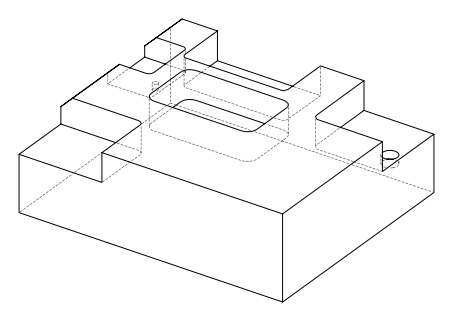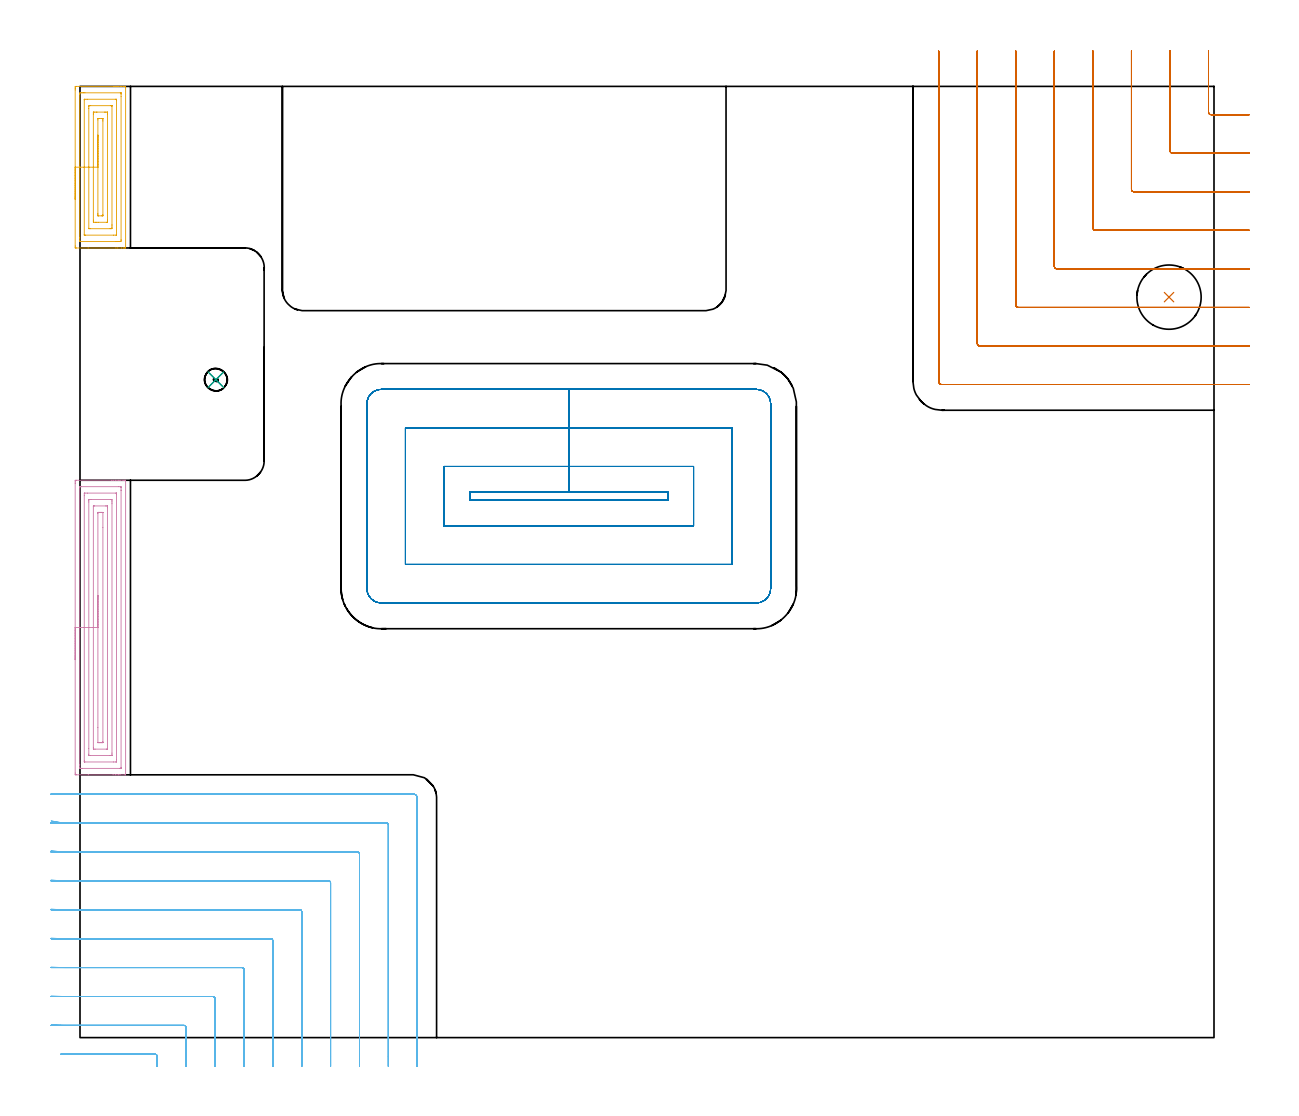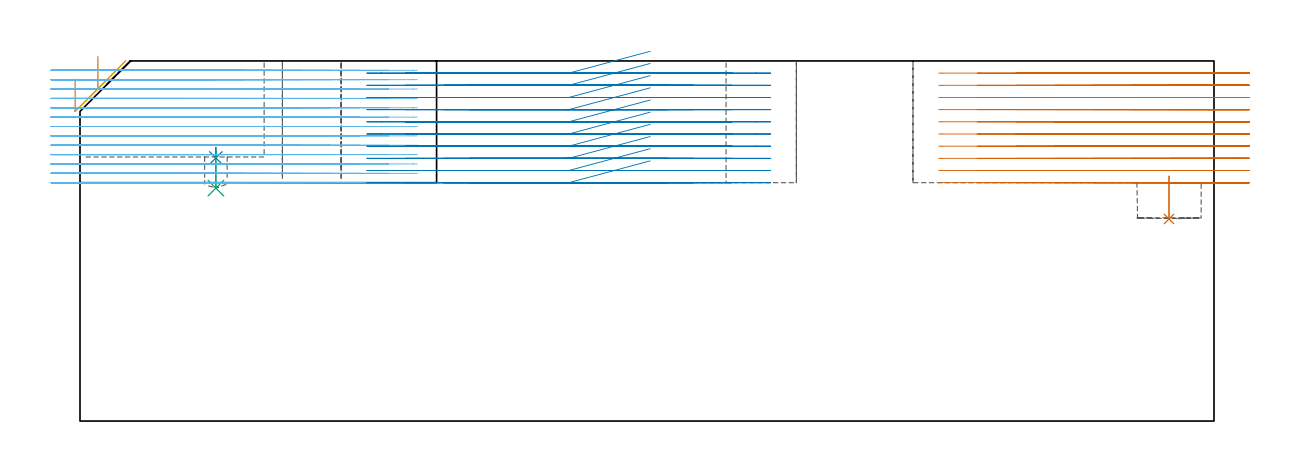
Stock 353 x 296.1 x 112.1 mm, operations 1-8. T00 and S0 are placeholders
(PLAN: 10 operations, 7 tool changes, 159.7 min)
(1 INDEXABLE_INSERT_DRILL_BLIND_HOLE_FROM_SOLID | STEP1POCKET | NXT0302_011 | 0.06 min | 15364 mm3)
(2 SPOT_DRILL | STEP1POCKET_1 | NXT0321_9005460120000 | 0.03 min | 3251 mm3)
(3 DRILL_BLIND_HOLE_INTO_CENTER | STEP1POCKET_1 | NXT0301_041 | 0.05 min | 357 mm3)
(4 AREA_MILL | FG_CHAMFER_SURFACE | UGT0205_001 | 4.67 min | 13109 mm3)
(5 AREA_MILL_1 | FG_CHAMFER_SURFACE_1 | UGT0205_001 | 2.69 min | 7104 mm3)
(6 MILL_CORNER_NOTCH_RECTANGULAR | CORNER_NOTCH_RECTANGULAR | NXT0201_011 | Follow Part, ap 3, ae 75% | 33.96 min | 342817 mm3)
(7 MILL_CORNER_NOTCH_RECTANGULAR_1 | CORNER_NOTCH_RECTANGULAR_1 | NXT0201_012 | Follow Part, ap 4, ae 75% | 20.71 min | 345423 mm3)
(8 MILL_RECTANGULAR_POCKET | POCKET_RECTANGULAR_STRAIGHT | NXT0201_012 | Follow Part, ap 4, ae 75% | 21.47 min | 438051 mm3)
(9 MILL_SLOT | SLOT_PARTIAL_RECTANGULAR | NXT0201_011 | Follow Part, ap 3, ae 75% | 54.59 min | 364725 mm3)
(10 MILL_SLOT_1 | SLOT_PARTIAL_RECTANGULAR_1 | NXT0201_013 | Follow Part, ap 2.5, ae 75% | 21.49 min | 118361 mm3)
(TOOL NXT0302_011 | Index. Insert Drill 20mm [880-D2000L25-05] | D20 PA176 FL100 Z2)
(TOOL NXT0321_9005460120000 | NC Spot Drill, 142deg, 12mm, Carbide, Uncoated | D12 PA142 FL30 Z2)
(TOOL NXT0301_041 | Carbide Drill 7mm [860.1-0700-035A1-MM 2214] | D7 PA140 FL53 Z2)
(TOOL UGT0205_001 | Chamfer Mill 20 x 3 x 45 deg. | D20 FL50 Z2)
(TOOL NXT0201_011 | ENDMILL 12mm [2P460-1200-NA 1630] | D12 FL38 Z6)
(TOOL NXT0201_012 | ENDMILL 16mm [2P460-1600-NA 1630] | D16 FL38 Z6)
(TOOL NXT0201_013 | ENDMILL 10mm | D10 FL30 Z4)
(OP 1 INDEXABLE_INSERT_DRILL_BLIND_HOLE_FROM_SOLID)
G17 G21 G94 G90
T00 M6
G54
G17 G0 G90 X339. Y230.5 S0 M3
G43 Z122.1 H1
G94 G81 G98 Z62.9 F250. R76.2
G80
M5
M2
(OP 2 SPOT_DRILL)
G17 G21 G94 G90
T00 M6
G54
G17 G0 G90 X42.3 Y204.8 S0 M3
G43 Z122.1 H0
G94 G81 G98 Z81.899 F250. R85.2
G80
M5
M2
(OP 3 DRILL_BLIND_HOLE_INTO_CENTER)
G17 G21 G94 G90
T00 M6
G54
G17 G0 G90 X42.3 Y204.8 S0 M3
G43 Z122.1 H1
G94 G81 G98 Z72.5 F250. R84.2
G80
M5
M2
(OP 4 AREA_MILL)
G17 G21 G94 G90
T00 M6
G54
G17 G0 G90 X-1.5 Y117.65 S1061 M3
G43 Z122.1 H0
Z106.4
G94 G1 Y117.688 Z105.528 F250.
Y117.802 Z104.663
Y117.991 Z103.812
Y118.253 Z102.98
Y118.587 Z102.174
Y118.99 Z101.4
Y119.459 Z100.664
Y119.99 Z99.972
Y120.579 Z99.329
Y121.222 Z98.74
Y121.914 Z98.208
Y122.65 Z97.74
Y123.424 Z97.337
Y124.23 Z97.003
Y125.062 Z96.741
Y125.914 Z96.552
Y126.778 Z96.438
Y127.65 Z96.4
Y172.463
X-1.499 Y172.953 Z96.401
X-1.495 Y173.345 Z96.403
X-1.491 Y173.49 Z96.405
X-1.107 Y173.5 Z96.789
X9.757 Z107.652
X10.298 Z108.191
X10.972 Z108.869
X11.175 Z109.072
X11.849 Z109.746
X12.052 Z109.949
X12.459 Z110.358
X13.4 Z111.299
X13.807 Z111.705
X14.018 Z111.916
X14.111 Y173.497 Z112.005
X14.197 Y173.49 Z112.089
X14.2 Y173.397 Z112.1
Y81.903
X14.197 Y81.81 Z112.089
X14.111 Y81.803 Z112.005
X14.018 Y81.8 Z111.916
X12.459 Z110.358
X12.052 Z109.949
X11.849 Z109.746
X11.175 Z109.072
X10.971 Z108.869
X10.298 Z108.191
X2.571 Z100.467
X-1.107 Z96.789
X-1.448 Y81.804 Z96.448
X-1.492 Y81.81 Z96.405
X-1.498 Y81.855 Z96.398
X-1.5 Y82.347 Z96.4
Y127.65
X-0.086 Z97.814
X-0.085 Y171.176 Z97.815
X-0.083 Y171.362 Z97.817
X-0.08 Y171.454 Z97.82
X-0.077 Y171.49 Z97.823
X0.008 Y171.493 Z97.908
X0.329 Y171.499 Z98.229
X12.052 Z109.952
X12.613 Y171.497 Z110.513
X12.729 Y171.49 Z110.629
X12.779 Y171.481 Z110.679
X12.783 Y171.325 Z110.683
X12.784 Y171.176 Z110.684
X12.786 Y170.434 Z110.686
Y170.288
X12.785 Y84.124 Z110.685
X12.783 Y83.938 Z110.683
X12.779 Y83.846 Z110.679
X12.777 Y83.81 Z110.677
X12.692 Y83.807 Z110.592
X12.371 Y83.801 Z110.271
X0.648 Z98.548
X0.087 Y83.803 Z97.987
X-0.029 Y83.81 Z97.871
X-0.079 Y83.819 Z97.821
X-0.083 Y83.975 Z97.817
X-0.084 Y84.124 Z97.816
X-0.086 Y84.866 Z97.814
Y85.012
Y127.65
X1.328 Z99.228
X1.329 Y168.71 Z99.229
X1.334 Y169.4 Z99.234
X1.335 Y169.489 Z99.235
X1.428 Y169.497 Z99.328
X1.525 Y169.499 Z99.425
X2.303 Y169.5 Z100.203
X11.175 Y169.499 Z109.075
X11.274 Y169.496 Z109.174
X11.339 Y169.49 Z109.239
X11.365 Y169.482 Z109.265
X11.367 Y169.465 Z109.267
X11.37 Y169.4 Z109.27
X11.371 Y169.201 Z109.271
Y86.59
X11.366 Y85.9 Z109.266
X11.364 Y85.811 Z109.264
X11.271 Y85.803 Z109.171
X11.175 Y85.801 Z109.075
X10.397 Y85.8 Z108.297
X1.525 Y85.801 Z99.425
X1.426 Y85.804 Z99.326
X1.361 Y85.81 Z99.261
X1.335 Y85.818 Z99.235
X1.333 Y85.835 Z99.233
X1.33 Y85.9 Z99.23
X1.329 Y86.099 Z99.229
X1.328 Y127.65 Z99.228
X2.743 Z100.643
Y166.735
X2.745 Y167.276 Z100.645
X2.748 Y167.459 Z100.648
X2.749 Y167.484 Z100.649
X2.762 Y167.49 Z100.662
X2.807 Y167.494 Z100.707
X2.902 Y167.498 Z100.802
X3.279 Y167.5 Z101.179
X3.401 Z101.301
X9.543 Y167.499 Z107.443
X9.819 Y167.494 Z107.719
X9.95 Y167.49 Z107.85
X9.952 Y167.416 Z107.852
X9.956 Y167.081 Z107.856
X9.957 Y166.735 Z107.857
Y166.191
Y88.565
X9.955 Y88.024 Z107.855
X9.952 Y87.841 Z107.852
X9.951 Y87.816 Z107.851
X9.938 Y87.81 Z107.838
X9.893 Y87.806 Z107.793
X9.798 Y87.802 Z107.698
X9.42 Y87.8 Z107.32
X9.299 Z107.199
X3.157 Y87.801 Z101.057
X2.881 Y87.806 Z100.781
X2.75 Y87.81 Z100.65
X2.748 Y87.884 Z100.648
X2.744 Y88.219 Z100.644
X2.743 Y89.997 Z100.643
Y127.65
X4.157 Z102.057
Y165.402
X4.158 Y165.458 Z102.058
X4.161 Y165.484 Z102.061
X4.162 Y165.49 Z102.062
X4.178 Y165.492 Z102.078
X4.321 Y165.498 Z102.221
X4.499 Y165.5 Z102.399
X8.008 Z105.908
X8.393 Y165.497 Z106.293
X8.459 Y165.495 Z106.359
X8.525 Y165.49 Z106.425
X8.536 Y165.401 Z106.436
X8.543 Y164.958 Z106.443
Y89.898
X8.542 Y89.842 Z106.442
X8.539 Y89.816 Z106.439
X8.537 Y89.81 Z106.437
X8.521 Y89.808 Z106.421
X8.379 Y89.803 Z106.279
X8.201 Y89.8 Z106.101
X4.692 Z102.592
X4.307 Y89.803 Z102.207
X4.241 Y89.805 Z102.141
X4.175 Y89.81 Z102.075
X4.164 Y89.899 Z102.064
X4.157 Y90.342 Z102.057
Y127.65
X5.571 Z103.471
Y163.182
X5.572 Y163.354 Z103.472
X5.574 Y163.44 Z103.474
X5.578 Y163.48 Z103.478
X5.581 Y163.49 Z103.481
X5.601 Y163.495 Z103.501
X5.911 Y163.498 Z103.811
X6.474 Y163.5 Z104.374
X6.789 Y163.498 Z104.689
X7.102 Y163.492 Z105.002
X7.119 Y163.49 Z105.019
X7.122 Y163.482 Z105.022
X7.126 Y163.449 Z105.026
X7.128 Y163.388 Z105.028
X7.129 Y158.774 Z105.029
Y92.118
X7.128 Y91.946 Z105.028
X7.125 Y91.86 Z105.025
X7.122 Y91.82 Z105.022
X7.119 Y91.81 Z105.019
X7.098 Y91.805 Z104.998
X6.789 Y91.802 Z104.689
X6.225 Y91.8 Z104.125
X5.911 Y91.802 Z103.811
X5.597 Y91.808 Z103.497
X5.581 Y91.81 Z103.481
X5.578 Y91.818 Z103.478
X5.574 Y91.851 Z103.474
X5.572 Y91.912 Z103.472
X5.571 Y96.56 Z103.471
Y127.65
Y128.522 Z103.509
Y129.387 Z103.623
Y130.238 Z103.812
Y131.07 Z104.074
Y131.876 Z104.408
Y132.65 Z104.811
Y133.386 Z105.28
Y134.078 Z105.811
Y134.721 Z106.4
Y135.31 Z107.043
Y135.842 Z107.735
Y136.31 Z108.471
Y136.713 Z109.245
Y137.047 Z110.051
Y137.309 Z110.883
Y137.498 Z111.735
Y137.612 Z112.599
Y137.65 Z113.471
G0 Z122.1
M5
M2
(OP 5 AREA_MILL_1)
G17 G21 G94 G90
T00 M6
G54
G17 G0 G90 X-1.5 Y260.95 S1061 M3
G43 Z122.1 H0
Z106.4
G94 G1 Y260.988 Z105.528 F250.
Y261.102 Z104.663
Y261.291 Z103.812
Y261.553 Z102.98
Y261.887 Z102.174
Y262.29 Z101.4
Y262.758 Z100.664
Y263.29 Z99.972
Y263.879 Z99.329
Y264.522 Z98.74
Y265.214 Z98.208
Y265.95 Z97.74
Y266.724 Z97.337
Y267.53 Z97.003
Y268.362 Z96.741
Y269.214 Z96.552
Y270.078 Z96.438
Y270.95 Z96.4
Y295.001
X-1.499 Y295.494 Z96.401
X-1.496 Y295.89 Z96.402
X-1.492 Y296.09 Z96.405
X-1.107 Y296.1 Z96.79
X10.579 Z108.474
X11.175 Z109.069
X11.738 Z109.635
X12.052 Z109.948
X12.615 Z110.511
X12.93 Z110.824
X13.558 Z111.458
X13.918 Z111.818
X14.061 Y296.097 Z111.954
X14.198 Y296.09 Z112.088
X14.2 Y295.94 Z112.1
Y245.96
X14.198 Y245.81 Z112.088
X14.061 Y245.803 Z111.954
X13.918 Y245.8 Z111.818
X13.558 Z111.458
X12.93 Z110.824
X11.738 Z109.635
X11.175 Z109.069
X2.543 Z100.44
X-1.107 Z96.79
X-1.392 Y245.803 Z96.506
X-1.492 Y245.81 Z96.405
X-1.499 Y245.912 Z96.399
X-1.5 Y246.406 Z96.4
Y270.95
X-0.086 Z97.814
X-0.085 Y293.562 Z97.815
X-0.084 Y293.709 Z97.816
X-0.079 Y294.072 Z97.821
X0.272 Y294.091 Z98.172
X0.648 Y294.097 Z98.548
X1.141 Y294.1 Z99.041
X1.525 Z99.425
X12.546 Z110.446
X12.717 Y294.097 Z110.617
X12.746 Y294.095 Z110.646
X12.772 Y294.091 Z110.672
X12.779 Y294.057 Z110.679
X12.783 Y293.858 Z110.683
X12.785 Y293.709 Z110.685
X12.786 Y292.963 Z110.686
X12.785 Y248.338 Z110.685
X12.784 Y248.191 Z110.684
X12.779 Y247.828 Z110.679
X12.428 Y247.809 Z110.328
X12.052 Y247.803 Z109.952
X11.559 Y247.8 Z109.459
X11.175 Z109.075
X0.154 Z98.054
X-0.017 Y247.803 Z97.883
X-0.046 Y247.805 Z97.854
X-0.072 Y247.809 Z97.828
X-0.079 Y247.843 Z97.821
X-0.084 Y248.042 Z97.816
X-0.085 Y248.191 Z97.815
X-0.086 Y248.937 Z97.814
Y270.95
X1.328 Z99.228
X1.329 Y291.924 Z99.229
X1.33 Y292.024 Z99.23
X1.333 Y292.073 Z99.233
X1.335 Y292.089 Z99.235
X1.357 Y292.095 Z99.257
X1.525 Y292.097 Z99.425
X2.229 Y292.1 Z100.129
X11.002 Z108.902
X11.175 Y292.097 Z109.075
X11.348 Y292.092 Z109.248
X11.365 Y292.09 Z109.265
X11.367 Y292.078 Z109.267
X11.37 Y292.044 Z109.27
X11.371 Y291.99 Z109.271
Y291.924
Y249.976
X11.369 Y249.876 Z109.269
X11.367 Y249.827 Z109.267
X11.365 Y249.811 Z109.265
X11.343 Y249.806 Z109.243
X11.175 Y249.803 Z109.075
X10.471 Y249.8 Z108.371
X1.698 Z99.598
X1.525 Y249.803 Z99.425
X1.352 Y249.808 Z99.252
X1.335 Y249.81 Z99.235
X1.333 Y249.822 Z99.233
X1.33 Y249.856 Z99.23
X1.329 Y249.91 Z99.229
X1.328 Y249.976 Z99.228
Y270.95
X2.743 Z100.643
Y289.246
X2.746 Y289.789 Z100.646
X2.75 Y289.974 Z100.65
X2.761 Y290.09 Z100.661
X3.318 Y290.1 Z101.218
X9.459 Z107.359
X9.839 Y290.096 Z107.739
X9.933 Y290.092 Z107.833
X9.951 Y290.089 Z107.851
X9.953 Y290.076 Z107.853
X9.955 Y290.043 Z107.855
X9.957 Y289.97 Z107.857
Y253.
X9.956 Y252.654 Z107.856
X9.953 Y252.112 Z107.853
X9.95 Y251.926 Z107.85
X9.939 Y251.81 Z107.839
X9.382 Y251.8 Z107.282
X3.241 Z101.141
X2.861 Y251.804 Z100.761
X2.766 Y251.808 Z100.666
X2.749 Y251.81 Z100.649
X2.747 Y251.824 Z100.647
X2.745 Y251.857 Z100.645
X2.743 Y251.93 Z100.643
Y270.95
X4.157 Z102.057
Y287.461
X4.158 Y287.908 Z102.058
X4.16 Y288.019 Z102.06
X4.164 Y288.073 Z102.064
X4.166 Y288.09 Z102.066
X4.197 Y288.092 Z102.097
X4.408 Y288.098 Z102.308
X5.034 Y288.1 Z102.934
X5.284 Z103.184
X7.666 Z105.566
X7.916 Z105.816
X8.404 Y288.096 Z106.304
X8.515 Y288.092 Z106.415
X8.534 Y288.09 Z106.434
X8.537 Y288.073 Z106.437
X8.54 Y288.019 Z106.44
X8.542 Y287.907 Z106.442
X8.543 Y287.461 Z106.443
Y254.439
X8.542 Y253.992 Z106.442
X8.54 Y253.881 Z106.44
X8.536 Y253.827 Z106.436
X8.534 Y253.81 Z106.434
X8.502 Y253.808 Z106.402
X8.292 Y253.802 Z106.192
X5.662 Y253.8 Z103.562
X5.034 Z102.934
X4.784 Z102.684
X4.296 Y253.804 Z102.196
X4.185 Y253.808 Z102.085
X4.166 Y253.81 Z102.066
X4.163 Y253.827 Z102.063
X4.16 Y253.881 Z102.06
X4.158 Y253.992 Z102.058
X4.157 Y254.439 Z102.057
Y270.95
X5.571 Z103.471
X5.572 Y285.676 Z103.472
X5.574 Y286.02 Z103.474
X5.577 Y286.07 Z103.477
X5.579 Y286.09 Z103.479
X5.6 Y286.092 Z103.5
X5.703 Y286.096 Z103.603
X5.911 Y286.099 Z103.811
X6.927 Z104.827
X7.038 Y286.095 Z104.938
X7.111 Y286.09 Z105.011
X7.122 Y286.086 Z105.022
X7.124 Y286.068 Z105.024
X7.126 Y286.022 Z105.026
X7.128 Y285.676 Z105.028
X7.129 Y285.33 Z105.029
X7.128 Y256.224 Z105.028
X7.126 Y255.88 Z105.026
X7.123 Y255.83 Z105.023
X7.121 Y255.81 Z105.021
X7.1 Y255.808 Z105.
X6.997 Y255.804 Z104.897
X6.789 Y255.801 Z104.689
X5.772 Z103.672
X5.662 Y255.805 Z103.562
X5.589 Y255.81 Z103.489
X5.577 Y255.814 Z103.477
X5.575 Y255.832 Z103.475
X5.573 Y255.878 Z103.473
X5.572 Y256.224 Z103.472
X5.571 Y256.57 Z103.471
Y270.95
Y271.822 Z103.509
Y272.686 Z103.623
Y273.538 Z103.812
Y274.37 Z104.074
Y275.176 Z104.408
Y275.95 Z104.811
Y276.686 Z105.28
Y277.378 Z105.811
Y278.021 Z106.4
Y278.61 Z107.043
Y279.142 Z107.735
Y279.61 Z108.471
Y280.013 Z109.245
Y280.347 Z110.051
Y280.609 Z110.883
Y280.798 Z111.735
Y280.912 Z112.599
Y280.95 Z113.471
G0 Z122.1
M5
M2
(OP 6 MILL_CORNER_NOTCH_RECTANGULAR)
G17 G21 G94 G90
T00 M6
G54
G17 G0 G90 X24. Y-9. S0 M3
G43 Z122.1 H1
Z109.185
G94 G1 Y-6. F250.
Y-5.794 F500.
G3 X23.406 Y-5.2 R0.6
G1 X-2.993
X-5.993 F250.
G0 Z122.1
X33. Y-9.
Z109.185
G1 Y-6.
Y3.205 F500.
G3 X32.405 Y3.8 R0.6
G1 X-4.472
G2 X-6. Y3.816 R72.
G1 X-8.999 Y3.88 F250.
G0 Z122.1
X42. Y-9.
Z109.185
G1 Y-6.
Y12.205 F500.
G3 X41.405 Y12.8 R0.6
G1 X-4.472
G2 X-6. Y12.819 R63.
G1 X-8.999 Y12.891 F250.
G0 Z122.1
X51. Y-9.
Z109.185
G1 Y-6.
Y21.205 F500.
G3 X50.405 Y21.8 R0.6
G1 X-4.472
G2 X-6. Y21.822 R54.
G1 X-8.999 Y21.906 F250.
G0 Z122.1
X60. Y-9.
Z109.185
G1 Y-6.
Y30.205 F500.
G3 X59.405 Y30.8 R0.6
G1 X-4.472
G2 X-6. Y30.826 R45.
G1 X-8.998 Y30.928 F250.
G0 Z122.1
X69. Y-9.
Z109.185
G1 Y-6.
Y39.204 F500.
G3 X68.404 Y39.8 R0.6
G1 X-4.472
G2 X-6. Y39.832 R36.
G1 X-8.997 Y39.96 F250.
G0 Z122.1
X78. Y-9.
Z109.185
G1 Y-6.
Y48.204 F500.
G3 X77.404 Y48.8 R0.6
G1 X-4.472
G2 X-6. Y48.843 R27.
G1 X-8.995 Y49.013 F250.
G0 Z122.1
X87. Y-9.
Z109.185
G1 Y-6.
Y57.204 F500.
G3 X86.404 Y57.8 R0.6
G1 X-4.472
G2 X-6. Y57.865 R18.
G1 X-8.989 Y58.12 F250.
G0 Z122.1
X96. Y-9.
Z109.185
G1 Y-6.
Y66.204 F500.
G3 X95.403 Y66.8 R0.6
G1 X-4.472
G2 X-6. Y66.931 R9.
G1 X-8.956 Y67.44 F250.
G0 Z122.1
X105. Y-9.
Z109.185
G1 Y-6.
Y74.5 F500.
G3 X103.7 Y75.8 R1.3
G1 X-4.472
X-7.472 F250.
G0 Z122.1
X24. Y-9.
Z106.269
G1 Y-6.
Y-5.794 F500.
G3 X23.406 Y-5.2 R0.6
G1 X-2.993
X-5.993 F250.
G0 Z122.1
X33. Y-9.
Z106.269
G1 Y-6.
Y3.205 F500.
G3 X32.405 Y3.8 R0.6
G1 X-4.472
G2 X-6. Y3.816 R72.
G1 X-8.999 Y3.88 F250.
G0 Z122.1
X42. Y-9.
Z106.269
G1 Y-6.
Y12.205 F500.
G3 X41.405 Y12.8 R0.6
G1 X-4.472
G2 X-6. Y12.819 R63.
G1 X-8.999 Y12.891 F250.
G0 Z122.1
X51. Y-9.
Z106.269
G1 Y-6.
Y21.205 F500.
G3 X50.405 Y21.8 R0.6
G1 X-4.472
G2 X-6. Y21.822 R54.
G1 X-8.999 Y21.906 F250.
G0 Z122.1
X60. Y-9.
Z106.269
G1 Y-6.
Y30.204 F500.
G3 X59.405 Y30.8 R0.6
G1 X-4.472
G2 X-6. Y30.826 R45.
G1 X-8.998 Y30.928 F250.
G0 Z122.1
X69. Y-9.
Z106.269
G1 Y-6.
Y39.204 F500.
G3 X68.404 Y39.8 R0.6
G1 X-4.472
G2 X-6. Y39.832 R36.
G1 X-8.997 Y39.96 F250.
G0 Z122.1
X78. Y-9.
Z106.269
G1 Y-6.
Y48.204 F500.
G3 X77.404 Y48.8 R0.6
G1 X-4.472
G2 X-6. Y48.843 R27.
G1 X-8.995 Y49.013 F250.
G0 Z122.1
X87. Y-9.
Z106.269
G1 Y-6.
Y57.204 F500.
G3 X86.404 Y57.8 R0.6
G1 X-4.472
G2 X-6. Y57.865 R18.
G1 X-8.989 Y58.12 F250.
G0 Z122.1
X96. Y-9.
Z106.269
G1 Y-6.
Y66.204 F500.
G3 X95.404 Y66.8 R0.6
G1 X-4.472
G2 X-6. Y66.931 R9.
G1 X-8.956 Y67.44 F250.
G0 Z122.1
X105. Y-9.
Z106.269
G1 Y-6.
Y74.5 F500.
G3 X103.7 Y75.8 R1.3
G1 X-4.472
X-7.472 F250.
G0 Z122.1
X24. Y-9.
Z103.354
G1 Y-6.
Y-5.794 F500.
G3 X23.406 Y-5.2 R0.6
G1 X-2.993
X-5.993 F250.
G0 Z122.1
X33. Y-9.
Z103.354
G1 Y-6.
Y3.205 F500.
G3 X32.405 Y3.8 R0.6
G1 X-5.53
G2 X-6. Y3.802 R72.
G1 X-9. Y3.821 F250.
G0 Z122.1
X42. Y-9.
Z103.354
G1 Y-6.
Y12.205 F500.
G3 X41.405 Y12.8 R0.6
G1 X-5.53
G2 X-6. Y12.802 R63.
G1 X-9. Y12.824 F250.
G0 Z122.1
X51. Y-9.
Z103.354
G1 Y-6.
Y21.205 F500.
G3 X50.405 Y21.8 R0.6
G1 X-5.53
G2 X-6. Y21.802 R54.
G1 X-9. Y21.828 F250.
G0 Z122.1
X60. Y-9.
Z103.354
G1 Y-6.
Y30.205 F500.
G3 X59.405 Y30.8 R0.6
G1 X-5.53
G2 X-6. Y30.802 R45.
G1 X-9. Y30.834 F250.
G0 Z122.1
X69. Y-9.
Z103.354
G1 Y-6.
Y39.204 F500.
G3 X68.404 Y39.8 R0.6
G1 X-5.53
G2 X-6. Y39.803 R36.
G1 X-9. Y39.842 F250.
G0 Z122.1
X78. Y-9.
Z103.354
G1 Y-6.
Y48.204 F500.
G3 X77.404 Y48.8 R0.6
G1 X-5.53
G2 X-6. Y48.804 R27.
G1 X-9. Y48.856 F250.
G0 Z122.1
X87. Y-9.
Z103.354
G1 Y-6.
Y57.204 F500.
G3 X86.404 Y57.8 R0.6
G1 X-5.53
G2 X-6. Y57.806 R18.
G1 X-8.999 Y57.884 F250.
G0 Z122.1
X96. Y-9.
Z103.354
G1 Y-6.
Y66.204 F500.
G3 X95.404 Y66.8 R0.6
G1 X-5.53
G2 X-6. Y66.812 R9.
G1 X-8.996 Y66.969 F250.
G0 Z122.1
X105. Y-9.
Z103.354
G1 Y-6.
Y74.5 F500.
G3 X103.7 Y75.8 R1.3
G1 X-5.53
X-8.53 F250.
G0 Z122.1
X24. Y-9.
Z100.438
G1 Y-6.
Y-5.794 F500.
G3 X23.406 Y-5.2 R0.6
G1 X-2.993
X-5.993 F250.
G0 Z122.1
X33. Y-9.
Z100.438
G1 Y-6.
Y3.205 F500.
G3 X32.405 Y3.8 R0.6
G1 X-6.
X-9. F250.
G0 Z122.1
X42. Y-9.
Z100.438
G1 Y-6.
Y12.205 F500.
G3 X41.405 Y12.8 R0.6
G1 X-6.
X-9. F250.
G0 Z122.1
X51. Y-9.
Z100.438
G1 Y-6.
Y21.205 F500.
G3 X50.405 Y21.8 R0.6
G1 X-6.
X-9. F250.
G0 Z122.1
X60. Y-9.
Z100.438
G1 Y-6.
Y30.205 F500.
G3 X59.405 Y30.8 R0.6
G1 X-6.
X-9. F250.
G0 Z122.1
X69. Y-9.
Z100.438
G1 Y-6.
Y39.204 F500.
G3 X68.404 Y39.8 R0.6
G1 X-6.
X-9. F250.
G0 Z122.1
X78. Y-9.
Z100.438
G1 Y-6.
Y48.204 F500.
G3 X77.404 Y48.8 R0.6
G1 X-6.
X-9. F250.
G0 Z122.1
X87. Y-9.
Z100.438
G1 Y-6.
Y57.204 F500.
G3 X86.404 Y57.8 R0.6
G1 X-6.
X-9. F250.
G0 Z122.1
X96. Y-9.
Z100.438
G1 Y-6.
Y66.204 F500.
G3 X95.403 Y66.8 R0.6
G1 X-6.
X-9. F250.
G0 Z122.1
X105. Y-9.
Z100.438
G1 Y-6.
Y74.5 F500.
G3 X103.7 Y75.8 R1.3
G1 X-6.
X-9. F250.
G0 Z122.1
X24. Y-9.
Z97.523
G1 Y-6.
Y-5.794 F500.
G3 X23.406 Y-5.2 R0.6
G1 X-2.993
X-5.993 F250.
G0 Z122.1
X33. Y-9.
Z97.523
G1 Y-6.
Y3.205 F500.
G3 X32.405 Y3.8 R0.6
G1 X-6.
X-9. F250.
G0 Z122.1
X42. Y-9.
Z97.523
G1 Y-6.
Y12.205 F500.
G3 X41.405 Y12.8 R0.6
G1 X-6.
X-9. F250.
G0 Z122.1
X51. Y-9.
Z97.523
G1 Y-6.
Y21.205 F500.
G3 X50.405 Y21.8 R0.6
G1 X-6.
X-9. F250.
G0 Z122.1
X60. Y-9.
Z97.523
G1 Y-6.
Y30.205 F500.
G3 X59.405 Y30.8 R0.6
G1 X-6.
X-9. F250.
G0 Z122.1
X69. Y-9.
Z97.523
G1 Y-6.
Y39.204 F500.
G3 X68.404 Y39.8 R0.6
G1 X-6.
X-9. F250.
G0 Z122.1
X78. Y-9.
Z97.523
G1 Y-6.
Y48.204 F500.
G3 X77.404 Y48.8 R0.6
G1 X-6.
X-9. F250.
G0 Z122.1
X87. Y-9.
Z97.523
G1 Y-6.
Y57.204 F500.
G3 X86.404 Y57.8 R0.6
G1 X-6.
X-9. F250.
G0 Z122.1
X96. Y-9.
Z97.523
G1 Y-6.
Y66.204 F500.
G3 X95.403 Y66.8 R0.6
G1 X-6.
X-9. F250.
G0 Z122.1
X105. Y-9.
Z97.523
G1 Y-6.
Y74.5 F500.
G3 X103.7 Y75.8 R1.3
G1 X-6.
X-9. F250.
G0 Z122.1
X24. Y-9.
Z94.608
G1 Y-6.
Y-5.794 F500.
G3 X23.406 Y-5.2 R0.6
G1 X-2.993
X-5.993 F250.
G0 Z122.1
X33. Y-9.
Z94.608
G1 Y-6.
Y3.205 F500.
G3 X32.405 Y3.8 R0.6
G1 X-6.
X-9. F250.
G0 Z122.1
X42. Y-9.
Z94.608
G1 Y-6.
Y12.205 F500.
G3 X41.405 Y12.8 R0.6
G1 X-6.
X-9. F250.
G0 Z122.1
X51. Y-9.
Z94.608
G1 Y-6.
Y21.205 F500.
G3 X50.405 Y21.8 R0.6
G1 X-6.
X-9. F250.
G0 Z122.1
X60. Y-9.
Z94.608
G1 Y-6.
Y30.205 F500.
G3 X59.405 Y30.8 R0.6
G1 X-6.
X-9. F250.
G0 Z122.1
X69. Y-9.
Z94.608
G1 Y-6.
Y39.204 F500.
G3 X68.404 Y39.8 R0.6
G1 X-6.
X-9. F250.
G0 Z122.1
X78. Y-9.
Z94.608
G1 Y-6.
Y48.204 F500.
G3 X77.404 Y48.8 R0.6
G1 X-6.
X-9. F250.
G0 Z122.1
X87. Y-9.
Z94.608
G1 Y-6.
Y57.204 F500.
G3 X86.404 Y57.8 R0.6
G1 X-6.
X-9. F250.
G0 Z122.1
X96. Y-9.
Z94.608
G1 Y-6.
Y66.204 F500.
G3 X95.403 Y66.8 R0.6
G1 X-6.
X-9. F250.
G0 Z122.1
X105. Y-9.
Z94.608
G1 Y-6.
Y74.5 F500.
G3 X103.7 Y75.8 R1.3
G1 X-6.
X-9. F250.
G0 Z122.1
X24. Y-9.
Z91.692
G1 Y-6.
Y-5.794 F500.
G3 X23.406 Y-5.2 R0.6
G1 X-2.993
X-5.993 F250.
G0 Z122.1
X33. Y-9.
Z91.692
G1 Y-6.
Y3.205 F500.
G3 X32.405 Y3.8 R0.6
G1 X-6.
X-9. F250.
G0 Z122.1
X42. Y-9.
Z91.692
G1 Y-6.
Y12.205 F500.
G3 X41.405 Y12.8 R0.6
G1 X-6.
X-9. F250.
G0 Z122.1
X51. Y-9.
Z91.692
G1 Y-6.
Y21.205 F500.
G3 X50.405 Y21.8 R0.6
G1 X-6.
X-9. F250.
G0 Z122.1
X60. Y-9.
Z91.692
G1 Y-6.
Y30.205 F500.
G3 X59.405 Y30.8 R0.6
G1 X-6.
X-9. F250.
G0 Z122.1
X69. Y-9.
Z91.692
G1 Y-6.
Y39.204 F500.
G3 X68.404 Y39.8 R0.6
G1 X-6.
X-9. F250.
G0 Z122.1
X78. Y-9.
Z91.692
G1 Y-6.
Y48.204 F500.
G3 X77.404 Y48.8 R0.6
G1 X-6.
X-9. F250.
G0 Z122.1
X87. Y-9.
Z91.692
G1 Y-6.
Y57.204 F500.
G3 X86.404 Y57.8 R0.6
G1 X-6.
X-9. F250.
G0 Z122.1
X96. Y-9.
Z91.692
G1 Y-6.
Y66.204 F500.
G3 X95.403 Y66.8 R0.6
G1 X-6.
X-9. F250.
G0 Z122.1
X105. Y-9.
Z91.692
G1 Y-6.
Y74.5 F500.
G3 X103.7 Y75.8 R1.3
G1 X-6.
X-9. F250.
G0 Z122.1
X24. Y-9.
Z88.777
G1 Y-6.
Y-5.794 F500.
G3 X23.406 Y-5.2 R0.6
G1 X-2.993
X-5.993 F250.
G0 Z122.1
X33. Y-9.
Z88.777
G1 Y-6.
Y3.205 F500.
G3 X32.405 Y3.8 R0.6
G1 X-6.
X-9. F250.
G0 Z122.1
X42. Y-9.
Z88.777
G1 Y-6.
Y12.205 F500.
G3 X41.405 Y12.8 R0.6
G1 X-6.
X-9. F250.
G0 Z122.1
X51. Y-9.
Z88.777
G1 Y-6.
Y21.205 F500.
G3 X50.405 Y21.8 R0.6
G1 X-6.
X-9. F250.
G0 Z122.1
X60. Y-9.
Z88.777
G1 Y-6.
Y30.205 F500.
G3 X59.405 Y30.8 R0.6
G1 X-6.
X-9. F250.
G0 Z122.1
X69. Y-9.
Z88.777
G1 Y-6.
Y39.204 F500.
G3 X68.404 Y39.8 R0.6
G1 X-6.
X-9. F250.
G0 Z122.1
X78. Y-9.
Z88.777
G1 Y-6.
Y48.204 F500.
G3 X77.404 Y48.8 R0.6
G1 X-6.
X-9. F250.
G0 Z122.1
X87. Y-9.
Z88.777
G1 Y-6.
Y57.204 F500.
G3 X86.404 Y57.8 R0.6
G1 X-6.
X-9. F250.
G0 Z122.1
X96. Y-9.
Z88.777
G1 Y-6.
Y66.204 F500.
G3 X95.403 Y66.8 R0.6
G1 X-6.
X-9. F250.
G0 Z122.1
X105. Y-9.
Z88.777
G1 Y-6.
Y74.5 F500.
G3 X103.7 Y75.8 R1.3
G1 X-6.
X-9. F250.
G0 Z122.1
X24. Y-9.
Z85.862
G1 Y-6.
Y-5.794 F500.
G3 X23.406 Y-5.2 R0.6
G1 X-2.993
X-5.993 F250.
G0 Z122.1
X33. Y-9.
Z85.862
G1 Y-6.
Y3.205 F500.
G3 X32.405 Y3.8 R0.6
G1 X-6.
X-9. F250.
G0 Z122.1
X42. Y-9.
Z85.862
G1 Y-6.
Y12.205 F500.
G3 X41.405 Y12.8 R0.6
G1 X-6.
X-9. F250.
G0 Z122.1
X51. Y-9.
Z85.862
G1 Y-6.
Y21.205 F500.
G3 X50.405 Y21.8 R0.6
G1 X-6.
X-9. F250.
G0 Z122.1
X60. Y-9.
Z85.862
G1 Y-6.
Y30.205 F500.
G3 X59.405 Y30.8 R0.6
G1 X-6.
X-9. F250.
G0 Z122.1
X69. Y-9.
Z85.862
G1 Y-6.
Y39.204 F500.
G3 X68.404 Y39.8 R0.6
G1 X-6.
X-9. F250.
G0 Z122.1
X78. Y-9.
Z85.862
G1 Y-6.
Y48.204 F500.
G3 X77.404 Y48.8 R0.6
G1 X-6.
X-9. F250.
G0 Z122.1
X87. Y-9.
Z85.862
G1 Y-6.
Y57.204 F500.
G3 X86.404 Y57.8 R0.6
G1 X-6.
X-9. F250.
G0 Z122.1
X96. Y-9.
Z85.862
G1 Y-6.
Y66.204 F500.
G3 X95.403 Y66.8 R0.6
G1 X-6.
X-9. F250.
G0 Z122.1
X105. Y-9.
Z85.862
G1 Y-6.
Y74.5 F500.
G3 X103.7 Y75.8 R1.3
G1 X-6.
X-9. F250.
G0 Z122.1
X24. Y-9.
Z82.946
G1 Y-6.
Y-5.794 F500.
G3 X23.406 Y-5.2 R0.6
G1 X-2.993
X-5.993 F250.
G0 Z122.1
X33. Y-9.
Z82.946
G1 Y-6.
Y3.205 F500.
G3 X32.405 Y3.8 R0.6
G1 X-6.
X-9. F250.
G0 Z122.1
X42. Y-9.
Z82.946
G1 Y-6.
Y12.205 F500.
G3 X41.405 Y12.8 R0.6
G1 X-6.
X-9. F250.
G0 Z122.1
X51. Y-9.
Z82.946
G1 Y-6.
Y21.205 F500.
G3 X50.405 Y21.8 R0.6
G1 X-6.
X-9. F250.
G0 Z122.1
X60. Y-9.
Z82.946
G1 Y-6.
Y30.205 F500.
G3 X59.405 Y30.8 R0.6
G1 X-6.
X-9. F250.
G0 Z122.1
X69. Y-9.
Z82.946
G1 Y-6.
Y39.204 F500.
G3 X68.404 Y39.8 R0.6
G1 X-6.
X-9. F250.
G0 Z122.1
X78. Y-9.
Z82.946
G1 Y-6.
Y48.204 F500.
G3 X77.404 Y48.8 R0.6
G1 X-6.
X-9. F250.
G0 Z122.1
X87. Y-9.
Z82.946
G1 Y-6.
Y57.204 F500.
G3 X86.404 Y57.8 R0.6
G1 X-6.
X-9. F250.
G0 Z122.1
X96. Y-9.
Z82.946
G1 Y-6.
Y66.204 F500.
G3 X95.403 Y66.8 R0.6
G1 X-6.
X-9. F250.
G0 Z122.1
X105. Y-9.
Z82.946
G1 Y-6.
Y74.5 F500.
G3 X103.7 Y75.8 R1.3
G1 X-6.
X-9. F250.
G0 Z122.1
X24. Y-9.
Z80.031
G1 Y-6.
Y-5.794 F500.
G3 X23.406 Y-5.2 R0.6
G1 X-2.993
X-5.993 F250.
G0 Z122.1
X33. Y-9.
Z80.031
G1 Y-6.
Y3.205 F500.
G3 X32.405 Y3.8 R0.6
G1 X-6.
X-9. F250.
G0 Z122.1
X42. Y-9.
Z80.031
G1 Y-6.
Y12.205 F500.
G3 X41.405 Y12.8 R0.6
G1 X-6.
X-9. F250.
G0 Z122.1
X51. Y-9.
Z80.031
G1 Y-6.
Y21.205 F500.
G3 X50.405 Y21.8 R0.6
G1 X-6.
X-9. F250.
G0 Z122.1
X60. Y-9.
Z80.031
G1 Y-6.
Y30.205 F500.
G3 X59.405 Y30.8 R0.6
G1 X-6.
X-9. F250.
G0 Z122.1
X69. Y-9.
Z80.031
G1 Y-6.
Y39.204 F500.
G3 X68.404 Y39.8 R0.6
G1 X-6.
X-9. F250.
G0 Z122.1
X78. Y-9.
Z80.031
G1 Y-6.
Y48.204 F500.
G3 X77.404 Y48.8 R0.6
G1 X-6.
X-9. F250.
G0 Z122.1
X87. Y-9.
Z80.031
G1 Y-6.
Y57.204 F500.
G3 X86.404 Y57.8 R0.6
G1 X-6.
X-9. F250.
G0 Z122.1
X96. Y-9.
Z80.031
G1 Y-6.
Y66.204 F500.
G3 X95.403 Y66.8 R0.6
G1 X-6.
X-9. F250.
G0 Z122.1
X105. Y-9.
Z80.031
G1 Y-6.
Y74.5 F500.
G3 X103.7 Y75.8 R1.3
G1 X-6.
X-9. F250.
G0 Z122.1
X24. Y-9.
Z77.115
G1 Y-6.
Y-5.794 F500.
G3 X23.406 Y-5.2 R0.6
G1 X-2.993
X-5.993 F250.
G0 Z122.1
X33. Y-9.
Z77.115
G1 Y-6.
Y3.205 F500.
G3 X32.405 Y3.8 R0.6
G1 X-6.
X-9. F250.
G0 Z122.1
X42. Y-9.
Z77.115
G1 Y-6.
Y12.205 F500.
G3 X41.405 Y12.8 R0.6
G1 X-6.
X-9. F250.
G0 Z122.1
X51. Y-9.
Z77.115
G1 Y-6.
Y21.205 F500.
G3 X50.405 Y21.8 R0.6
G1 X-6.
X-9. F250.
G0 Z122.1
X60. Y-9.
Z77.115
G1 Y-6.
Y30.205 F500.
G3 X59.405 Y30.8 R0.6
G1 X-6.
X-9. F250.
G0 Z122.1
X69. Y-9.
Z77.115
G1 Y-6.
Y39.204 F500.
G3 X68.404 Y39.8 R0.6
G1 X-6.
X-9. F250.
G0 Z122.1
X78. Y-9.
Z77.115
G1 Y-6.
Y48.204 F500.
G3 X77.404 Y48.8 R0.6
G1 X-6.
X-9. F250.
G0 Z122.1
X87. Y-9.
Z77.115
G1 Y-6.
Y57.204 F500.
G3 X86.404 Y57.8 R0.6
G1 X-6.
X-9. F250.
G0 Z122.1
X96. Y-9.
Z77.115
G1 Y-6.
Y66.204 F500.
G3 X95.403 Y66.8 R0.6
G1 X-6.
X-9. F250.
G0 Z122.1
X105. Y-9.
Z77.115
G1 Y-6.
Y74.5 F500.
G3 X103.7 Y75.8 R1.3
G1 X-6.
X-9. F250.
G0 Z122.1
X24. Y-9.
Z74.2
G1 Y-6.
Y-5.794 F500.
G3 X23.406 Y-5.2 R0.6
G1 X-2.993
X-5.993 F250.
G0 Z122.1
X33. Y-9.
Z74.2
G1 Y-6.
Y3.205 F500.
G3 X32.405 Y3.8 R0.6
G1 X-6.
X-9. F250.
G0 Z122.1
X42. Y-9.
Z74.2
G1 Y-6.
Y12.205 F500.
G3 X41.405 Y12.8 R0.6
G1 X-6.
X-9. F250.
G0 Z122.1
X51. Y-9.
Z74.2
G1 Y-6.
Y21.205 F500.
G3 X50.405 Y21.8 R0.6
G1 X-6.
X-9. F250.
G0 Z122.1
X60. Y-9.
Z74.2
G1 Y-6.
Y30.205 F500.
G3 X59.405 Y30.8 R0.6
G1 X-6.
X-9. F250.
G0 Z122.1
X69. Y-9.
Z74.2
G1 Y-6.
Y39.204 F500.
G3 X68.404 Y39.8 R0.6
G1 X-6.
X-9. F250.
G0 Z122.1
X78. Y-9.
Z74.2
G1 Y-6.
Y48.204 F500.
G3 X77.404 Y48.8 R0.6
G1 X-6.
X-9. F250.
G0 Z122.1
X87. Y-9.
Z74.2
G1 Y-6.
Y57.204 F500.
G3 X86.404 Y57.8 R0.6
G1 X-6.
X-9. F250.
G0 Z122.1
X96. Y-9.
Z74.2
G1 Y-6.
Y66.204 F500.
G3 X95.403 Y66.8 R0.6
G1 X-6.
X-9. F250.
G0 Z122.1
X105. Y-9.
Z74.2
G1 Y-6.
Y74.5 F500.
G3 X103.7 Y75.8 R1.3
G1 X-6.
X-9. F250.
G0 Z122.1
M5
M2
(OP 7 MILL_CORNER_NOTCH_RECTANGULAR_1)
G17 G21 G94 G90
T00 M6
G54
G17 G0 G90 X351.3 Y307.1 S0 M3
G43 Z122.1 H1
Z108.31
G94 G1 Y304.1 F250.
Y288.094 F500.
G3 X352.094 Y287.3 R0.8
G1 X361.
X364. F250.
G0 Z122.1
X339.3 Y307.1
Z108.31
G1 Y304.1
Y276.094 F500.
G3 X340.094 Y275.3 R0.8
G1 X361.
X364. F250.
G0 Z122.1
X327.3 Y307.1
Z108.31
G1 Y304.1
Y264.095 F500.
G3 X328.095 Y263.3 R0.8
G1 X361.
X364. F250.
G0 Z122.1
X315.3 Y307.1
Z108.31
G1 Y304.1
Y252.095 F500.
G3 X316.095 Y251.3 R0.8
G1 X361.
X364. F250.
G0 Z122.1
X303.3 Y307.1
Z108.31
G1 Y304.1
Y240.095 F500.
G3 X304.095 Y239.3 R0.8
G1 X361.
X364. F250.
G0 Z122.1
X291.3 Y307.1
Z108.31
G1 Y304.1
Y228.096 F500.
G3 X292.096 Y227.3 R0.8
G1 X361.
X364. F250.
G0 Z122.1
X279.3 Y307.1
Z108.31
G1 Y304.1
Y216.096 F500.
G3 X280.096 Y215.3 R0.8
G1 X361.
X364. F250.
G0 Z122.1
X267.3 Y307.1
Z108.31
G1 Y304.1
Y204.3 F500.
G3 X268.3 Y203.3 R1.
G1 X361.
X364. F250.
G0 Z122.1
X351.3 Y307.1
Z104.52
G1 Y304.1
Y288.094 F500.
G3 X352.094 Y287.3 R0.8
G1 X361.
X364. F250.
G0 Z122.1
X339.3 Y307.1
Z104.52
G1 Y304.1
Y276.094 F500.
G3 X340.094 Y275.3 R0.8
G1 X361.
X364. F250.
G0 Z122.1
X327.3 Y307.1
Z104.52
G1 Y304.1
Y264.095 F500.
G3 X328.095 Y263.3 R0.8
G1 X361.
X364. F250.
G0 Z122.1
X315.3 Y307.1
Z104.52
G1 Y304.1
Y252.095 F500.
G3 X316.095 Y251.3 R0.8
G1 X361.
X364. F250.
G0 Z122.1
X303.3 Y307.1
Z104.52
G1 Y304.1
Y240.095 F500.
G3 X304.095 Y239.3 R0.8
G1 X361.
X364. F250.
G0 Z122.1
X291.3 Y307.1
Z104.52
G1 Y304.1
Y228.096 F500.
G3 X292.096 Y227.3 R0.8
G1 X361.
X364. F250.
G0 Z122.1
X279.3 Y307.1
Z104.52
G1 Y304.1
Y216.096 F500.
G3 X280.096 Y215.3 R0.8
G1 X361.
X364. F250.
G0 Z122.1
X267.3 Y307.1
Z104.52
G1 Y304.1
Y204.3 F500.
G3 X268.3 Y203.3 R1.
G1 X361.
X364. F250.
G0 Z122.1
X351.3 Y307.1
Z100.73
G1 Y304.1
Y288.094 F500.
G3 X352.094 Y287.3 R0.8
G1 X361.
X364. F250.
G0 Z122.1
X339.3 Y307.1
Z100.73
G1 Y304.1
Y276.094 F500.
G3 X340.094 Y275.3 R0.8
G1 X361.
X364. F250.
G0 Z122.1
X327.3 Y307.1
Z100.73
G1 Y304.1
Y264.095 F500.
G3 X328.095 Y263.3 R0.8
G1 X361.
X364. F250.
G0 Z122.1
X315.3 Y307.1
Z100.73
G1 Y304.1
Y252.095 F500.
G3 X316.095 Y251.3 R0.8
G1 X361.
X364. F250.
G0 Z122.1
X303.3 Y307.1
Z100.73
G1 Y304.1
Y240.095 F500.
G3 X304.095 Y239.3 R0.8
G1 X361.
X364. F250.
G0 Z122.1
X291.3 Y307.1
Z100.73
G1 Y304.1
Y228.096 F500.
G3 X292.096 Y227.3 R0.8
G1 X361.
X364. F250.
G0 Z122.1
X279.3 Y307.1
Z100.73
G1 Y304.1
Y216.096 F500.
G3 X280.096 Y215.3 R0.8
G1 X361.
X364. F250.
G0 Z122.1
X267.3 Y307.1
Z100.73
G1 Y304.1
Y204.3 F500.
G3 X268.3 Y203.3 R1.
G1 X361.
X364. F250.
G0 Z122.1
X351.3 Y307.1
Z96.94
G1 Y304.1
Y288.094 F500.
G3 X352.094 Y287.3 R0.8
G1 X361.
X364. F250.
G0 Z122.1
X339.3 Y307.1
Z96.94
G1 Y304.1
Y276.094 F500.
G3 X340.094 Y275.3 R0.8
G1 X361.
X364. F250.
G0 Z122.1
X327.3 Y307.1
Z96.94
G1 Y304.1
Y264.095 F500.
G3 X328.095 Y263.3 R0.8
G1 X361.
X364. F250.
G0 Z122.1
X315.3 Y307.1
Z96.94
G1 Y304.1
Y252.095 F500.
G3 X316.095 Y251.3 R0.8
G1 X361.
X364. F250.
G0 Z122.1
X303.3 Y307.1
Z96.94
G1 Y304.1
Y240.095 F500.
G3 X304.095 Y239.3 R0.8
G1 X361.
X364. F250.
G0 Z122.1
X291.3 Y307.1
Z96.94
G1 Y304.1
Y228.096 F500.
G3 X292.096 Y227.3 R0.8
G1 X361.
X364. F250.
G0 Z122.1
X279.3 Y307.1
Z96.94
G1 Y304.1
Y216.096 F500.
G3 X280.096 Y215.3 R0.8
G1 X361.
X364. F250.
G0 Z122.1
X267.3 Y307.1
Z96.94
G1 Y304.1
Y204.3 F500.
G3 X268.3 Y203.3 R1.
G1 X361.
X364. F250.
G0 Z122.1
X351.3 Y307.1
Z93.15
G1 Y304.1
Y288.094 F500.
G3 X352.094 Y287.3 R0.8
G1 X361.
X364. F250.
G0 Z122.1
X339.3 Y307.1
Z93.15
G1 Y304.1
Y276.094 F500.
G3 X340.094 Y275.3 R0.8
G1 X361.
X364. F250.
G0 Z122.1
X327.3 Y307.1
Z93.15
G1 Y304.1
Y264.095 F500.
G3 X328.095 Y263.3 R0.8
G1 X361.
X364. F250.
G0 Z122.1
X315.3 Y307.1
Z93.15
G1 Y304.1
Y252.095 F500.
G3 X316.095 Y251.3 R0.8
G1 X361.
X364. F250.
G0 Z122.1
X303.3 Y307.1
Z93.15
G1 Y304.1
Y240.095 F500.
G3 X304.095 Y239.3 R0.8
G1 X361.
X364. F250.
G0 Z122.1
X291.3 Y307.1
Z93.15
G1 Y304.1
Y228.096 F500.
G3 X292.096 Y227.3 R0.8
G1 X361.
X364. F250.
G0 Z122.1
X279.3 Y307.1
Z93.15
G1 Y304.1
Y216.096 F500.
G3 X280.096 Y215.3 R0.8
G1 X361.
X364. F250.
G0 Z122.1
X267.3 Y307.1
Z93.15
G1 Y304.1
Y204.3 F500.
G3 X268.3 Y203.3 R1.
G1 X361.
X364. F250.
G0 Z122.1
X351.3 Y307.1
Z89.36
G1 Y304.1
Y288.094 F500.
G3 X352.094 Y287.3 R0.8
G1 X361.
X364. F250.
G0 Z122.1
X339.3 Y307.1
Z89.36
G1 Y304.1
Y276.094 F500.
G3 X340.094 Y275.3 R0.8
G1 X361.
X364. F250.
G0 Z122.1
X327.3 Y307.1
Z89.36
G1 Y304.1
Y264.095 F500.
G3 X328.095 Y263.3 R0.8
G1 X361.
X364. F250.
G0 Z122.1
X315.3 Y307.1
Z89.36
G1 Y304.1
Y252.095 F500.
G3 X316.095 Y251.3 R0.8
G1 X361.
X364. F250.
G0 Z122.1
X303.3 Y307.1
Z89.36
G1 Y304.1
Y240.095 F500.
G3 X304.095 Y239.3 R0.8
G1 X361.
X364. F250.
G0 Z122.1
X291.3 Y307.1
Z89.36
G1 Y304.1
Y228.096 F500.
G3 X292.096 Y227.3 R0.8
G1 X361.
X364. F250.
G0 Z122.1
X279.3 Y307.1
Z89.36
G1 Y304.1
Y216.096 F500.
G3 X280.096 Y215.3 R0.8
G1 X361.
X364. F250.
G0 Z122.1
X267.3 Y307.1
Z89.36
G1 Y304.1
Y204.3 F500.
G3 X268.3 Y203.3 R1.
G1 X361.
X364. F250.
G0 Z122.1
X351.3 Y307.1
Z85.57
G1 Y304.1
Y288.094 F500.
G3 X352.094 Y287.3 R0.8
G1 X361.
X364. F250.
G0 Z122.1
X339.3 Y307.1
Z85.57
G1 Y304.1
Y276.094 F500.
G3 X340.094 Y275.3 R0.8
G1 X361.
X364. F250.
G0 Z122.1
X327.3 Y307.1
Z85.57
G1 Y304.1
Y264.095 F500.
G3 X328.095 Y263.3 R0.8
G1 X361.
X364. F250.
G0 Z122.1
X315.3 Y307.1
Z85.57
G1 Y304.1
Y252.095 F500.
G3 X316.095 Y251.3 R0.8
G1 X361.
X364. F250.
G0 Z122.1
X303.3 Y307.1
Z85.57
G1 Y304.1
Y240.095 F500.
G3 X304.095 Y239.3 R0.8
G1 X361.
X364. F250.
G0 Z122.1
X291.3 Y307.1
Z85.57
G1 Y304.1
Y228.096 F500.
G3 X292.096 Y227.3 R0.8
G1 X361.
X364. F250.
G0 Z122.1
X279.3 Y307.1
Z85.57
G1 Y304.1
Y216.096 F500.
G3 X280.096 Y215.3 R0.8
G1 X361.
X364. F250.
G0 Z122.1
X267.3 Y307.1
Z85.57
G1 Y304.1
Y204.3 F500.
G3 X268.3 Y203.3 R1.
G1 X361.
X364. F250.
G0 Z122.1
X351.3 Y307.1
Z81.78
G1 Y304.1
Y288.094 F500.
G3 X352.094 Y287.3 R0.8
G1 X361.
X364. F250.
G0 Z122.1
X339.3 Y307.1
Z81.78
G1 Y304.1
Y276.094 F500.
G3 X340.094 Y275.3 R0.8
G1 X361.
X364. F250.
G0 Z122.1
X327.3 Y307.1
Z81.78
G1 Y304.1
Y264.095 F500.
G3 X328.095 Y263.3 R0.8
G1 X361.
X364. F250.
G0 Z122.1
X315.3 Y307.1
Z81.78
G1 Y304.1
Y252.095 F500.
G3 X316.095 Y251.3 R0.8
G1 X361.
X364. F250.
G0 Z122.1
X303.3 Y307.1
Z81.78
G1 Y304.1
Y240.095 F500.
G3 X304.095 Y239.3 R0.8
G1 X361.
X364. F250.
G0 Z122.1
X291.3 Y307.1
Z81.78
G1 Y304.1
Y228.096 F500.
G3 X292.096 Y227.3 R0.8
G1 X361.
X364. F250.
G0 Z122.1
X279.3 Y307.1
Z81.78
G1 Y304.1
Y216.096 F500.
G3 X280.096 Y215.3 R0.8
G1 X361.
X364. F250.
G0 Z122.1
X267.3 Y307.1
Z81.78
G1 Y304.1
Y204.3 F500.
G3 X268.3 Y203.3 R1.
G1 X361.
X364. F250.
G0 Z122.1
X351.3 Y307.1
Z77.99
G1 Y304.1
Y288.094 F500.
G3 X352.094 Y287.3 R0.8
G1 X361.
X364. F250.
G0 Z122.1
X339.3 Y307.1
Z77.99
G1 Y304.1
Y276.094 F500.
G3 X340.094 Y275.3 R0.8
G1 X361.
X364. F250.
G0 Z122.1
X327.3 Y307.1
Z77.99
G1 Y304.1
Y264.095 F500.
G3 X328.095 Y263.3 R0.8
G1 X361.
X364. F250.
G0 Z122.1
X315.3 Y307.1
Z77.99
G1 Y304.1
Y252.095 F500.
G3 X316.095 Y251.3 R0.8
G1 X361.
X364. F250.
G0 Z122.1
X303.3 Y307.1
Z77.99
G1 Y304.1
Y240.095 F500.
G3 X304.095 Y239.3 R0.8
G1 X361.
X364. F250.
G0 Z122.1
X291.3 Y307.1
Z77.99
G1 Y304.1
Y228.096 F500.
G3 X292.096 Y227.3 R0.8
G1 X361.
X364. F250.
G0 Z122.1
X279.3 Y307.1
Z77.99
G1 Y304.1
Y216.096 F500.
G3 X280.096 Y215.3 R0.8
G1 X361.
X364. F250.
G0 Z122.1
X267.3 Y307.1
Z77.99
G1 Y304.1
Y204.3 F500.
G3 X268.3 Y203.3 R1.
G1 X361.
X364. F250.
G0 Z122.1
X351.3 Y307.1
Z74.2
G1 Y304.1
Y288.094 F500.
G3 X352.094 Y287.3 R0.8
G1 X361.
X364. F250.
G0 Z122.1
X339.3 Y307.1
Z74.2
G1 Y304.1
Y276.094 F500.
G3 X340.094 Y275.3 R0.8
G1 X361.
X364. F250.
G0 Z122.1
X327.3 Y307.1
Z74.2
G1 Y304.1
Y264.095 F500.
G3 X328.095 Y263.3 R0.8
G1 X361.
X364. F250.
G0 Z122.1
X315.3 Y307.1
Z74.2
G1 Y304.1
Y252.095 F500.
G3 X316.095 Y251.3 R0.8
G1 X361.
X364. F250.
G0 Z122.1
X303.3 Y307.1
Z74.2
G1 Y304.1
Y240.095 F500.
G3 X304.095 Y239.3 R0.8
G1 X361.
X364. F250.
G0 Z122.1
X291.3 Y307.1
Z74.2
G1 Y304.1
Y228.096 F500.
G3 X292.096 Y227.3 R0.8
G1 X361.
X364. F250.
G0 Z122.1
X279.3 Y307.1
Z74.2
G1 Y304.1
Y216.096 F500.
G3 X280.096 Y215.3 R0.8
G1 X361.
X364. F250.
G0 Z122.1
X267.3 Y307.1
Z74.2
G1 Y304.1
Y204.3 F500.
G3 X268.3 Y203.3 R1.
G1 X361.
X364. F250.
G0 Z122.1
M5
M2
(OP 8 MILL_RECTANGULAR_POCKET)
G17 G21 G94 G90
T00 M6
G54
G17 G0 G90 X177.491 Y169.8 S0 M3
G43 Z122.1 H1
Z115.1
G94 G1 X152.15 Z108.31 F250.
X121.3 F500.
Y167.3
X183.
Y169.8
X152.15
Y177.8
X113.3
Y159.3
X191.
Y177.8
X152.15
Y189.8
X101.3
Y147.3
X203.
Y189.8
X152.15
Y201.8
X93.8
G3 X89.3 Y197.3 R4.5
G1 Y139.8
G3 X93.8 Y135.3 R4.5
G1 X210.5
G3 X215. Y139.8 R4.5
G1 Y197.3
G3 X210.5 Y201.8 R4.5
G1 X152.15
X151.15
G0 X177.491 Y169.8 Z111.31
G1 X152.15 Z104.52 F250.
X121.3 F500.
Y167.3
X183.
Y169.8
X152.15
Y177.8
X113.3
Y159.3
X191.
Y177.8
X152.15
Y189.8
X101.3
Y147.3
X203.
Y189.8
X152.15
Y201.8
X93.8
G3 X89.3 Y197.3 R4.5
G1 Y139.8
G3 X93.8 Y135.3 R4.5
G1 X210.5
G3 X215. Y139.8 R4.5
G1 Y197.3
G3 X210.5 Y201.8 R4.5
G1 X152.15
X151.15
G0 X177.491 Y169.8 Z107.52
G1 X152.15 Z100.73 F250.
X121.3 F500.
Y167.3
X183.
Y169.8
X152.15
Y177.8
X113.3
Y159.3
X191.
Y177.8
X152.15
Y189.8
X101.3
Y147.3
X203.
Y189.8
X152.15
Y201.8
X93.8
G3 X89.3 Y197.3 R4.5
G1 Y139.8
G3 X93.8 Y135.3 R4.5
G1 X210.5
G3 X215. Y139.8 R4.5
G1 Y197.3
G3 X210.5 Y201.8 R4.5
G1 X152.15
X151.15
G0 X177.491 Y169.8 Z103.73
G1 X152.15 Z96.94 F250.
X121.3 F500.
Y167.3
X183.
Y169.8
X152.15
Y177.8
X113.3
Y159.3
X191.
Y177.8
X152.15
Y189.8
X101.3
Y147.3
X203.
Y189.8
X152.15
Y201.8
X93.8
G3 X89.3 Y197.3 R4.5
G1 Y139.8
G3 X93.8 Y135.3 R4.5
G1 X210.5
G3 X215. Y139.8 R4.5
G1 Y197.3
G3 X210.5 Y201.8 R4.5
G1 X152.15
X151.15
G0 X177.491 Y169.8 Z99.94
G1 X152.15 Z93.15 F250.
X121.3 F500.
Y167.3
X183.
Y169.8
X152.15
Y177.8
X113.3
Y159.3
X191.
Y177.8
X152.15
Y189.8
X101.3
Y147.3
X203.
Y189.8
X152.15
Y201.8
X93.8
G3 X89.3 Y197.3 R4.5
G1 Y139.8
G3 X93.8 Y135.3 R4.5
G1 X210.5
G3 X215. Y139.8 R4.5
G1 Y197.3
G3 X210.5 Y201.8 R4.5
G1 X152.15
X151.15
G0 X177.491 Y169.8 Z96.15
G1 X152.15 Z89.36 F250.
X121.3 F500.
Y167.3
X183.
Y169.8
X152.15
Y177.8
X113.3
Y159.3
X191.
Y177.8
X152.15
Y189.8
X101.3
Y147.3
X203.
Y189.8
X152.15
Y201.8
X93.8
G3 X89.3 Y197.3 R4.5
G1 Y139.8
G3 X93.8 Y135.3 R4.5
G1 X210.5
G3 X215. Y139.8 R4.5
G1 Y197.3
G3 X210.5 Y201.8 R4.5
G1 X152.15
X151.15
G0 X177.491 Y169.8 Z92.36
G1 X152.15 Z85.57 F250.
X121.3 F500.
Y167.3
X183.
Y169.8
X152.15
Y177.8
X113.3
Y159.3
X191.
Y177.8
X152.15
Y189.8
X101.3
Y147.3
X203.
Y189.8
X152.15
Y201.8
X93.8
G3 X89.3 Y197.3 R4.5
G1 Y139.8
G3 X93.8 Y135.3 R4.5
G1 X210.5
G3 X215. Y139.8 R4.5
G1 Y197.3
G3 X210.5 Y201.8 R4.5
G1 X152.15
X151.15
G0 X177.491 Y169.8 Z88.57
G1 X152.15 Z81.78 F250.
X121.3 F500.
Y167.3
X183.
Y169.8
X152.15
Y177.8
X113.3
Y159.3
X191.
Y177.8
X152.15
Y189.8
X101.3
Y147.3
X203.
Y189.8
X152.15
Y201.8
X93.8
G3 X89.3 Y197.3 R4.5
G1 Y139.8
G3 X93.8 Y135.3 R4.5
G1 X210.5
G3 X215. Y139.8 R4.5
G1 Y197.3
G3 X210.5 Y201.8 R4.5
G1 X152.15
X151.15
G0 X177.491 Y169.8 Z84.78
G1 X152.15 Z77.99 F250.
X121.3 F500.
Y167.3
X183.
Y169.8
X152.15
Y177.8
X113.3
Y159.3
X191.
Y177.8
X152.15
Y189.8
X101.3
Y147.3
X203.
Y189.8
X152.15
Y201.8
X93.8
G3 X89.3 Y197.3 R4.5
G1 Y139.8
G3 X93.8 Y135.3 R4.5
G1 X210.5
G3 X215. Y139.8 R4.5
G1 Y197.3
G3 X210.5 Y201.8 R4.5
G1 X152.15
X151.15
G0 X177.491 Y169.8 Z80.99
G1 X152.15 Z74.2 F250.
X121.3 F500.
Y167.3
X183.
Y169.8
X152.15
Y177.8
X113.3
Y159.3
X191.
Y177.8
X152.15
Y189.8
X101.3
Y147.3
X203.
Y189.8
X152.15
Y201.8
X93.8
G3 X89.3 Y197.3 R4.5
G1 Y139.8
G3 X93.8 Y135.3 R4.5
G1 X210.5
G3 X215. Y139.8 R4.5
G1 Y197.3
G3 X210.5 Y201.8 R4.5
G1 X152.15
X151.15
G0 Z122.1
M5
M2
